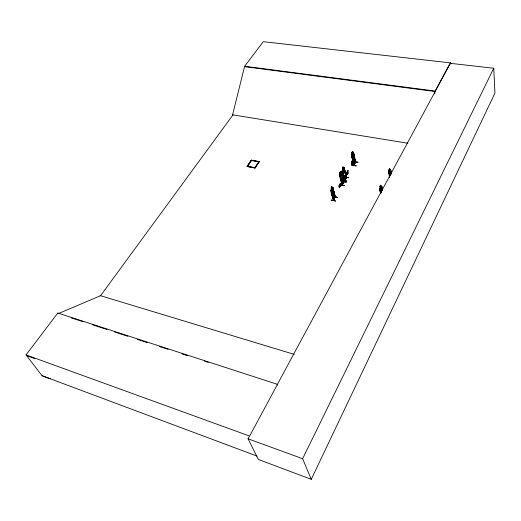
<?xml version="1.0" encoding="UTF-8"?>
<svg xmlns="http://www.w3.org/2000/svg" width="521" height="521" viewBox="0 0 521 521"><rect width="100%" height="100%" fill="white"/><g stroke="black" fill="none" stroke-linecap="round" stroke-linejoin="round"><path stroke-width="0.78" d="M339.705 184.896L344.147 185.723L339.51 184.896L340.35 183.451L340.682 185.925L340.298 186.114L339.913 184.506L339.562 185.111L340.161 184.558M344.251 185.574C336.084 184.167 340.786 184.056 344.14 185.736M342.238 180.54L346.771 181.204L342.304 180.168M346.66 181.386L342.03 180.566C343.678 177.107 343.026 180.917 341.9 180.787L341.327 181.77L342.147 180.833C342.649 183.841 341.359 183.294 342.121 181.731M332.528 193.057L332.463 195.075L332.717 193.089C333.42 194.287 333.961 192.549 332.789 192.575M331.91 193.109L331.467 189.481L332.066 188.407L332.6 190.549L332.001 191.624L332.593 190.543L333.134 190.888L333.668 193.017L333.727 195.108L333.127 196.254L333.759 195.108M352.528 157.85L352.157 154.229L352.717 153.226L353.179 155.388L352.626 156.391L353.173 155.382L353.668 155.772L354.13 157.922L354.195 159.986L353.427 161.751L357.927 162.272M339.62 186.805C338.943 187.938 339.523 184.962 339.405 187.664A0.827 0.332 -78.8 0 0 339.588 187.723L339.992 186.303L339.549 185.489L338.917 186.238L339.197 185.489L339.744 186.257M339.764 186.694L339.412 187.632A0.827 0.332 -78.8 0 1 339.158 187.612L339.646 185.867L339.171 186.271M333.225 189.397C331.258 186.42 330.601 195.544 332.059 195.857L334.007 192.425L333.473 193.968M330.848 190.66L331.421 189.103L331.082 187.938L331.74 186.798L332.02 188.029L332.463 187.169L330.874 190.64L333.349 200.611L335.185 196.782M351.708 154.548L353.785 165.333L354.026 164.721M339.731 174.34C339.178 176.632 340.447 171.018 341.555 171.813L344.055 181.829M388.653 172.601L390.216 169.162M434.618 93.871L435.126 91.051L450.326 62.859L263.268 41.673L244.629 66.258L232.568 114.861L232.965 114.926M380.884 186.44L380.623 185.176L380.043 186.349L380.004 188.491L380.962 193.415M389.578 168.824L389.011 169.872L388.933 172.002L389.324 174.196L389.793 174.568L390.496 172.021L389.545 168.739L389.786 170.009M342.395 168.088L343.092 166.994L342.395 168.088L342.46 170.191L344.856 180.5C343.827 180.533 345.312 179.647 344.42 180.357M355.283 162.122L355.654 161.797L353.785 165.333L354.065 164.727M353.713 164.994L354.137 165.04L351.922 155.714L353.915 165.391L355.7 162.168M355.335 162.435L353.381 152.119L352.684 152.848L352.385 151.676L351.87 152.686L351.857 154.77L354.111 165.072M335.335 196.86L333.525 200.605L331.382 191.038L331.206 191.357M335.413 197.198L332.958 187.899L335.075 197.466L335.101 196.847M333.564 200.227L333.505 200.644L333.479 199.888M333.329 200.585L333.642 199.999M353.225 157.322C353.218 156.801 351.486 156.847 353.088 157.863L353.004 159.843L353.264 157.909L353.798 158.384L353.954 157.954M346.348 177.081C346.934 177.589 345.332 179.641 344.72 180.735L342.525 171.135L344.7 180.735M346.485 177.186L344.479 180.767L342.186 170.751L343.801 167.404L346.445 177.759L344.101 167.469M342.251 184.525L342.33 184.864L339.894 174.555L339.861 172.451L340.532 171.344L341.665 174.561L340.949 177.068L340.402 176.704M342.336 176.391L342.225 174.893L342.336 176.391L340.767 178.983L339.542 175.128L341.952 185.131L343.99 181.445L343.691 182.044M341.893 184.721L342.173 184.753M347.52 173.675L347.11 174.463L346.895 173.226L346.979 174.769L347.579 173.936L347.279 173.63L346.745 174.235M356.025 165.763C342.232 163.106 365.39 167.899 351.584 164.864M331.122 200.018L335.667 201.028M344.199 185.391L339.764 184.564M355.719 162.194L353.538 152.803L355.355 162.461M347.279 173.63L347.338 173.89C345.618 176.984 347.533 169.664 346.895 173.226M338.924 186.225L339.23 185.75L339.497 186.03M342.284 182.233L341.75 183.288L341.75 181.145L346.296 181.992L341.874 181.145L341.379 181.985L342.063 181.282M342.544 182.265L341.997 183.333L341.9 180.787M346.96 173.721L346.836 174.418M249.214 436.67L248.068 438.806L258.357 459.45L311.271 479.327L494.95 93.057L493.739 68.251L450.372 63.328L277.159 384.811L277.752 385.006L277.485 384.348L57.792 313.03L26.05 354.912L41.999 375.687L50.192 378.826M311.271 479.327L302.623 458.721L493.739 68.251M277.485 384.348L249.624 436.064L26.05 354.912M381.072 192.314L382.147 190.256M389.936 175.857L390.978 173.864L391.037 172.379M381.125 192.321L382.225 190.276L382.147 188.752L382.225 190.276M389.988 175.864L391.056 173.884M380.037 189.813C379.894 188.661 380.382 192.444 380.643 192.952M382.323 190.562L381.75 186.316L382.655 190.276M388.972 172.972L389.669 177.251M391.004 173.382L390.62 169.924L391.336 173.102M381.913 186.349L381.58 186.635M390.783 169.95L390.45 170.23M389.545 168.739L388.985 169.872L389.194 171.057M380.662 185.268L380.07 186.349L380.213 187.514M382.486 190.595L381.274 185.567L379.666 189.097L380.317 192.242M335.687 201.047L331.148 200.214M333.095 196.717L337.693 197.342L333.049 196.528M351.564 155.31L352.632 160.572L353.323 159.83L353.603 161.061L353.355 159.914M353.557 161.048L354.195 159.986L353.896 158.833L354.26 158.117L352.906 160.637M333.818 197.544L334.13 197.843L333.199 198.735L333.505 198.989L333.883 197.798L333.212 197.472M334.625 194.62L334.547 197.094L334.163 195.733M333.453 198.781L333.954 197.869L333.206 197.557L333.42 196.091L332.932 197.387L333.7 197.824M333.505 198.989L334.13 197.843M334.996 197.264L333.661 200.018M353.915 164.76L355.459 162.246M354.104 156.697C350.451 162.5 354.957 157.101 353.993 155.212M333.394 193.962L333.818 193.2M351.545 161.855L352.183 161.784L352.007 162.096C352.587 162.793 352.085 164.278 351.909 163.509L351.545 161.855L352.027 164.037M351.988 161.067L352.997 159.719L352.235 161.106M352.033 161.282L352.6 160.748L352.281 161.321M352.352 160.709L352.951 162.357L352.483 160.475L352.75 159.68M352.183 161.784L351.896 161.575L352.007 162.096M334.065 197.589L333.349 197.316L333.499 195.844C335.973 191.363 332.75 198.299 333.896 195.44L334.293 197.049M334.033 195.193L334.371 194.574M333.199 196.645L333.42 196.091M333.805 196.104L334.143 195.486L334.547 197.094M351.779 163.998L352.489 163.197M352.704 162.318L352.951 162.357M353.518 161.562L357.862 162.396M332.698 188.595L331.226 191.305L331.336 192.803M351.962 157.485L351.942 156.007L353.29 153.48L353.766 154.314M351.942 156.007L353.336 153.487M332.085 194.411L333.544 191.774M331.59 193.695L332.124 194.489L333.596 191.78L333.531 190.295L333.622 191.787M333.114 187.925L332.782 188.211M351.675 154.561L353.049 152.034M351.727 154.568L352.124 153.851M331.128 187.944L331.727 186.87M344.192 178.534L345.026 177.57L344.036 177.114L344.277 178.11L345.026 177.57M344.322 178.306L344.961 177.309M344.524 178.156L344.869 177.557L344.114 177.394M340.298 186.114L340.682 185.925M342.916 179.348L343.052 181.842L342.564 179.947L342.864 179.133M345.293 177.511L345.358 174.854L345.677 177.322C344.557 178.436 344.954 173.285 345.54 177.557M347.761 173.259C348.562 172.939 347.292 173.643 347.52 172.184M344.713 178.983L344.335 179.165L344.57 178.351M343.814 181.451L343.912 181.751M346.146 177.381L346.491 177.16M342.115 184.512L343.795 181.914M344.642 180.155L346.309 177.576M339.939 175.838L340.115 175.531L342.108 185.157L344.042 181.816M345.169 175.942L344.576 176.495L345.358 174.854M348.008 173.304L347.644 171.696C345.944 173.714 348.862 168.902 347.774 171.461L348.139 173.076M340.545 186.166L340.05 184.271L340.35 183.451M344.388 176.827L348.679 177.648M344.576 176.495L344.922 175.896M347.051 172.236L347.396 171.65M347.826 170.608L347.774 171.461M340.597 183.496L339.809 185.157M344.401 176.834L348.731 177.778M344.824 176.541L345.599 174.9M347.299 172.282L348.074 170.654M342.33 180.833L342.675 180.233L343.052 181.842M347.097 173.35L347.168 172.601M342.851 173.819L343.365 174.633L344.85 172.034L344.759 170.556M343.717 182.09L341.73 172.497L344.081 181.796M342.525 171.135L342.499 171.468M346.4 177.778L344.277 168.153L346.582 177.524M341.88 172.523L341.548 172.796M344.427 168.185L344.094 168.459M340.487 171.337L339.881 172.458M255.049 168.068L254.88 167.664L258.878 161.731L251.474 160.507L251.311 160.103L259.217 161.601L255.049 168.068L247.117 166.531L251.311 160.103M259.217 161.601L254.984 167.879L247.052 166.349M247.117 166.531L251.376 160.292L259.276 161.784M251.474 160.507L247.455 166.401L251.415 160.318M333.518 200.266L331.226 191.012M335.27 197.114L332.724 187.208L335.277 197.466M342.154 185.118L339.959 175.505M355.55 162.441L353.381 152.119M346.927 172.256L346.419 173.206L346.712 173.675M337.615 197.485L333.095 196.645M346.218 182.129L341.783 181.269M332.444 195.238L332.854 195.043L333.127 196.254L332.808 195.036L332.359 195.837L332.795 195.108M58.964 313.342L100.566 295.713L232.991 114.887L232.594 114.822L407.832 143.229M352.991 159.993L353.368 159.836M244.629 66.258L435.126 91.051M244.766 66.688L435.178 91.52M332.418 187.163L332.769 187.215L332.418 187.215M351.844 152.686L352.443 151.611L353.479 154.854L353.837 158.456L353.284 159.459L352.821 157.309L352.326 156.932M352.802 159.901L352.483 160.475M353.388 161.562L357.94 162.285M391.173 173.076L390.431 169.221L391.167 173.415M331.336 189.09L331.148 190.054L333.727 200.338M388.744 171.774L389.506 177.218M331.623 193.747L332.079 194.476M343.359 168.159L343.71 168.062L344.205 170.217L344.094 171.689L343.495 172.712L342.961 172.347M341.555 171.813L343.847 182.155M342.134 170.738L342.877 173.871M340.278 178.228L340.825 178.931M342.323 180.338L346.771 181.204M341.932 181.725L342.369 181.777M247.39 166.219L254.88 167.664M343.749 167.456L344.081 167.521M352.632 160.572L352.958 160.644M100.136 295.583L294.202 354.371M71.37 317.927L82.976 321.698M92.256 324.72L106.955 329.493M114.692 332.007L127.847 336.286M137.127 339.301L147.189 342.571M159.563 346.595L168.075 349.357M181.998 353.883L187.417 355.641M204.434 361.177L208.302 362.434M248.068 438.806L302.623 458.721M26.519 355.524L34.874 358.637M41.999 375.687L257.016 456.07M331.682 192.203L332.229 192.542L332.763 194.665L333.349 193.591L332.919 189.976L331.695 186.785M380.421 190.673L380.916 191.025L381.632 188.433L380.61 185.255M57.792 313.03L58.222 313.655M342.831 173.858L343.313 174.626M352.717 159.218L352.229 158.391L352.665 159.211M342.03 180.566L342.427 180.188L342.805 181.796M339.907 172.458L340.18 173.617M340.473 171.416L340.741 172.575M343.046 166.987L343.346 168.231M380.161 186.342L380.239 186.733L380.538 185.645M380.05 189.462L380.649 192.601M379.744 189.084L380.63 193.708M389.135 172.998L389.695 176.15M389.461 169.201L389.167 170.269L389.096 169.872M450.711 62.344L450.86 63.953M450.326 62.859L450.372 63.328M339.438 186.883C339.764 188.582 340.083 185.079 339.438 186.883M354.397 157.355L354.326 158.143L354.397 157.355M380.903 186.824L380.317 187.905L380.74 190.093L381.32 189.012L380.903 186.824M389.806 170.387L389.239 171.442L389.623 173.636L390.196 172.581L389.806 170.387M333.479 194.73L333.199 195.798L333.479 194.73M353.941 159.589L353.674 160.611L353.941 159.589M332.821 191.461L332.229 192.536L332.828 191.468M353.375 156.307L352.821 157.309L353.381 156.313M352.326 152.047L352.053 153.083L352.326 152.047M331.623 187.247L331.33 188.322L331.623 187.247M340.832 172.959L340.226 173.994L340.727 176.15L341.34 175.115L340.832 172.959M343.391 168.609L342.785 169.638L343.28 171.793L343.886 170.764L343.391 168.609M340.408 171.793L340.109 172.848L340.408 171.793M342.968 167.436L342.668 168.485L342.968 167.436"/></g></svg>
